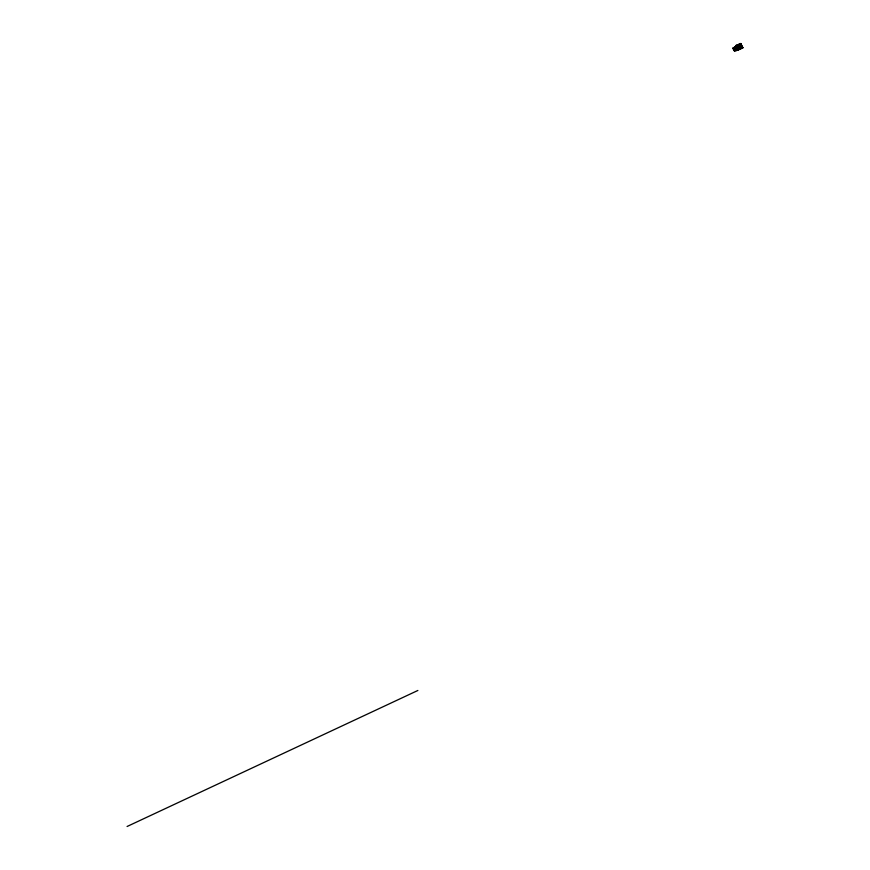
<?xml version="1.0" encoding="UTF-8"?>
<svg xmlns="http://www.w3.org/2000/svg" width="870" height="870" viewBox="0 0 870 870"><rect width="100%" height="100%" fill="white"/><g stroke="black" fill="none" stroke-linecap="round" stroke-linejoin="round"><path stroke-width="1.3" d="M740.207 46.545L739.598 45.164L738.543 45.653L739.239 47.252M735.487 48.252L735.019 47.11M735.846 48.927L736.64 50.395L737.51 50.036L735.683 46.523M739.304 46.784L738.717 46.251M735.944 47.48L734.226 48.002L734.987 49.59L733.954 50.036L735.03 49.601L734.65 48.829L733.617 49.296L733.486 48.307M734.106 50.253L733.062 48.263L734.356 47.709L734.606 48.535L733.975 47.567M741.055 48.328L739.348 49.275L738.88 48.274M740.468 47.774L739 48.568L739.348 49.275M740.642 47.948L740.925 48.546L740.62 48.002L742.741 47.698L740.729 43.598L736.259 45.523L736.814 46.665L738.032 46.099M735.215 47.578L736.618 50.449L737.477 50.025L736.575 48.187L735.715 48.611L736.857 48.1M738.38 49.71L739.239 49.307M127.074 826.5L417.883 690.465M739.652 47.284L737.673 48.426L737.336 47.709L738.597 47.121L737.999 46.469M740.848 46.936L739.152 47.089M738.336 47.306L737.716 45.969L739.598 45.153L740.696 47.143M738.554 47.676L737.836 47.98L738.543 47.687L739.348 49.275L738.325 49.786L742.773 47.709L742.056 47.774M739.163 47.415L740.587 46.458L740.925 47.154M741.207 48.383L740.957 47.872L741.849 48.089L741.305 46.991L742.251 46.752M738.663 45.436L739.761 47.535L739.369 46.839L738.369 47.263L737.76 45.979L741.283 44.729L739.717 45.403M733.997 47.611L735.879 46.773M737.945 48.339L737.619 47.611L739.369 46.839L737.934 45.903M734.878 47.556L736.009 46.991L736.575 48.187L735.715 48.568L735.139 47.393M737.836 46.251L737.173 46.675M733.203 48.459L734.715 48.252M734.932 47.676L735.77 47.089M736.89 46.784L738.728 45.534L739.717 47.535M737.173 47.056L738.336 48.122M737.934 46.795L737.586 46.36L738.934 45.958M733.432 48.916L733.671 48.187M735.661 47.98L735.346 47.274M733.562 49.111L734.367 49.84M733.606 49.318L734.671 48.883M736.879 48.035L735.672 48.546L736.629 50.416M737.336 47.709L738.075 47.415M740.598 46.436L741.109 47.469L739.446 46.958M734.813 49.177L733.867 49.416L734.378 49.655M739.467 46.969L740.337 47.284L739.511 47.48M735.52 48.937L735.618 49.514M735.879 48.861L736.009 49.536L737.086 49.122M740 46.947L740.544 46.675M736.846 48.796L736.281 48.35M736.14 45.294L738.347 49.731L737.673 48.426L738.75 48.013M735.541 49.557L735.444 48.981M740.326 48.731L739.826 47.806L740.674 47.469M735.248 49.938L736.292 49.742L734.16 50.449L735.661 49.916M739.837 47.806L741.077 47.415M734.149 50.482L737.39 49.079M737.923 48.883L737.847 47.513M742.208 46.599L739.587 48.046M737.988 49.014L738.793 49.22L738.217 49.47M739.185 48.905L739.239 48.307M741.599 48.002L742.317 47.687M741.294 48.198L741.947 47.861M737.76 45.979L738.434 47.263M739.772 48.122L740.337 48.818L739.891 48.198M737.434 47.567L736.955 46.632M733.53 48.796L734.128 47.817L734.639 48.872M740.087 43.554L739.554 43.794M739.554 45.153L740.283 46.828M738.63 46.077L738.891 46.828M736.063 47.915L735.629 47.339M734.824 47.426L735.28 48.328M734.193 48.905L734.454 49.797L734.117 49.133M737.064 49.177L736.205 49.557L737.064 49.188M740.783 43.5L736.14 45.512L738.282 49.862L742.926 47.85L740.783 43.5M736.161 46.545L732.877 47.959L734.574 51.395L737.858 49.981L736.161 46.545M740.152 47.339L739.87 46.773L740.196 47.35"/></g></svg>
